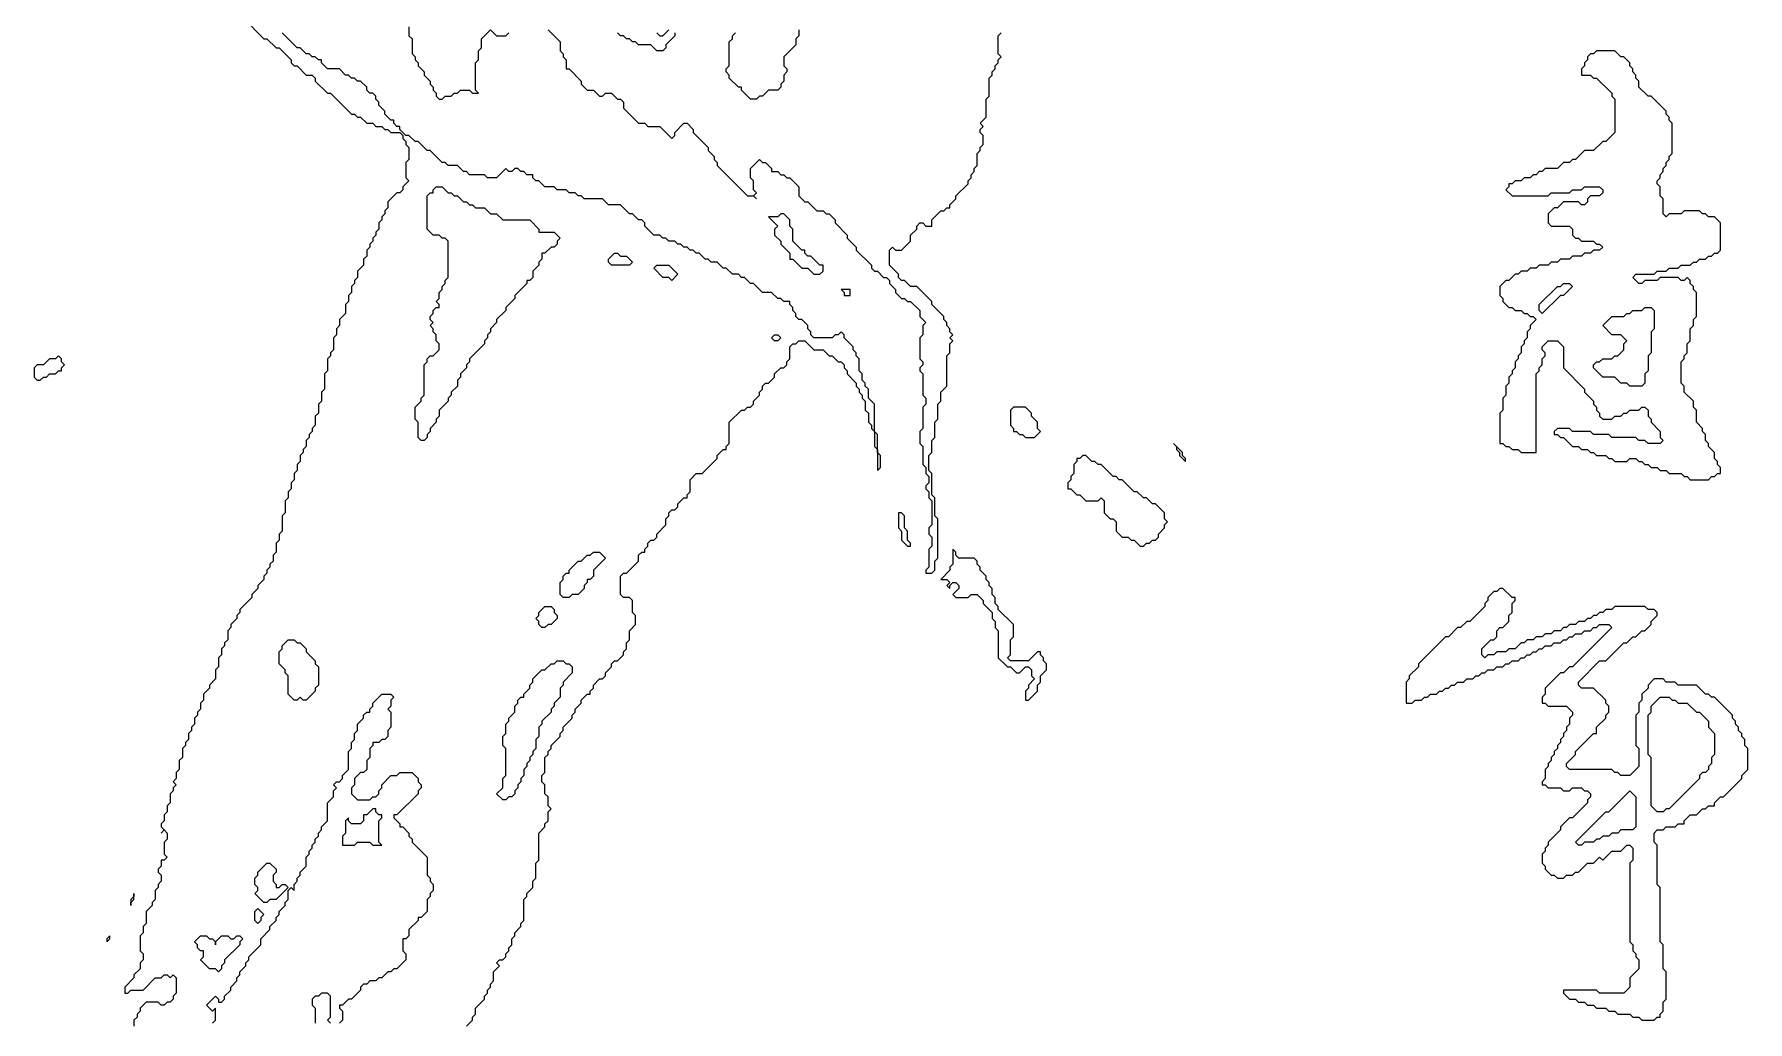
# Model space of a CAD drawing. Header units: millimetres. Extents: x 10 to 500, y 6 to 500.
# Drawn here: x 203.5 to 487, y 176.8 to 340.2 of the extents above; entities that cross this region are included whole.
import ezdxf

# ---------------------------------------------------------------- set-up
doc = ezdxf.new("R2010")
doc.units = ezdxf.units.MM

msp = doc.modelspace()

# ---------------------------------------------------------------- linework, layer by layer
for points in [[(238, 343), (241.5, 339.5), (242, 339.5), (243.5, 338), (244, 338), (246, 336), (246, 335.5), (246.5, 335), (247, 335), (248.5, 333.5), (249.5, 333.5), (250, 333), (250, 332.5), (252, 330.5), (252.5, 330.5), (256, 327), (256.5, 327), (257, 326.5), (257.5, 326.5), (258.5, 325.5), (259.5, 325.5), (260, 325), (261, 325), (261.5, 324.5), (262, 324.5), (262.5, 324), (264, 324), (264.5, 323.5), (264.5, 323), (265, 322.5), (265, 322), (265.5, 321.5), (265.5, 319.5), (265, 319), (265, 316.5), (265.5, 316), (264.5, 315), (264.5, 314.5), (264, 314), (263.5, 314), (262, 312.5), (262, 311.5), (261.5, 311), (261.5, 310.5), (261, 310), (261, 309.5), (260.5, 309), (260.5, 308), (260, 307.5), (260, 307), (259.5, 306.5), (259.5, 306), (259, 305.5), (259, 305), (258.5, 304.5), (258.5, 303.5), (258, 303), (258, 302), (257, 301), (257, 300), (256.5, 299.5), (256.5, 299), (256, 298.5), (256, 297.5), (255.5, 297), (255.5, 296), (255, 295.5), (255, 294), (254, 293), (254, 292), (253.5, 291.5), (253.5, 290.5), (253, 290), (253, 288), (252.5, 287.5), (252.5, 287), (252, 286.5), (252, 284.5), (251.5, 284), (251.5, 281.5), (251, 281), (251, 279.5), (250.5, 279), (250.5, 277.5), (250, 277), (250, 275.5), (249.5, 275), (249.5, 274.5), (249, 274), (249, 273.5), (248.5, 273), (248.5, 272), (248, 271.5), (248, 271), (247.5, 270.5), (247.5, 269.5), (247, 269), (247, 268), (246.5, 267.5), (246.5, 266.5), (246, 266), (246, 265), (245.5, 264.5), (245.5, 263.5), (245, 263), (245, 261), (244.5, 260.5), (244.5, 258), (244, 257.5), (244, 256.5), (243.5, 256), (243.5, 254.5), (243, 254), (243, 253), (242.5, 252.5), (242.5, 252), (242, 251.5), (242, 251), (241.5, 250.5), (241.5, 250), (240.5, 249), (240.5, 248.5), (239.5, 247.5), (239.5, 247), (237.5, 245), (237.5, 244.5), (237, 244), (237, 243.5), (236, 242.5), (236, 242), (235.5, 241.5), (235.5, 240), (235, 239.5), (235, 239), (234.5, 238.5), (234.5, 237.5), (234, 237), (234, 235.5), (233.5, 235), (233.5, 233.5), (232.5, 232.5), (232.5, 232), (231.5, 231), (231.5, 230), (231, 229.5), (231, 228.5), (230.5, 228), (230.5, 227.5), (230, 227), (230, 226), (229.5, 225.5), (229.5, 225), (229, 224.5), (229, 223.5), (228.5, 223), (228.5, 222.5), (228, 222), (228, 220.5), (227.5, 220), (227.5, 218.5), (227, 218), (227, 217), (226.5, 216.5), (227, 216), (226.5, 215.5), (226.5, 215), (226, 214.5), (226, 213), (225.5, 212.5), (225.5, 211.5), (225, 211), (225, 210), (224.5, 209.5), (224.5, 209), (225, 208.5), (224.5, 208), (225, 208.5), (225.5, 208), (225.5, 207), (225, 206.5), (225, 204.5), (225.5, 204), (225, 203.5), (224.5, 203.5), (224.5, 202.5), (224, 202), (224, 201.5), (224.5, 201), (224.5, 200), (224, 199.5), (224, 199), (223.5, 198.5), (223.5, 197), (223, 196.5), (223, 196), (222, 195), (222, 193), (221.5, 192.5), (221.5, 191.5), (221, 191), (221, 188.5), (221.5, 188), (221.5, 187), (221, 186.5), (221, 185.5), (220, 184.5), (220, 184), (218.5, 182.5), (218.5, 181.5), (219, 181.5), (219.5, 182), (221.5, 182), (223.5, 184), (224.5, 184), (225, 184.5), (225.5, 184.5), (226, 184), (226.5, 184.5), (227, 184), (227, 181.5), (226.5, 181), (226.5, 180.5), (226, 180), (225.5, 180), (225, 179.5), (224.5, 179.5), (224, 180), (222, 180), (221, 179), (221, 178.5), (220.5, 178), (220.5, 177.5), (220, 177), (220, 176)], [(275, 176), (276, 177), (276, 177.5), (276.5, 178), (276.5, 179), (278, 180.5), (278, 181), (278.5, 181.5), (278.5, 182), (279, 182.5), (279, 183), (279.5, 183.5), (279.5, 185), (280.5, 186), (280, 186.5), (280.5, 187), (281, 187), (281.5, 187.5), (281.5, 188), (282, 188.5), (282, 189), (282.5, 189.5), (282.5, 190.5), (283, 191), (283, 191.5), (284, 192.5), (284, 193), (284.5, 193.5), (284.5, 197), (285, 197.5), (285, 198), (286, 199), (286, 200), (286.5, 200.5), (286.5, 203), (287, 203.5), (287, 208), (288, 209), (288, 209.5), (288.5, 210), (288.5, 211.5), (289, 212), (288.5, 212.5), (288.5, 214), (288, 214.5), (288, 216), (287.5, 216.5), (287.5, 217.5), (288, 218), (288, 220.5), (288.5, 221), (288.5, 221.5), (289, 222), (289, 222.5), (290.5, 224), (290.5, 224.5), (291, 225), (291, 225.5), (292.5, 227), (292.5, 227.5), (293, 228), (293, 228.5), (294, 229.5), (294, 230), (295, 231), (295.5, 231), (295.5, 231.5), (296, 232), (296, 232.5), (297, 233.5), (297.5, 233.5), (298, 234), (298, 234.5), (299, 235.5), (299, 236), (299.5, 236.5), (300, 236.5), (301, 237.5), (301, 238), (301.5, 238.5), (301.5, 239.5), (302, 240), (302, 241.5), (303, 242.5), (303, 244), (302.5, 244.5), (302.5, 246.5), (302, 247), (301, 247), (300.5, 247.5), (300.5, 250.5), (301, 251), (301.5, 251), (303.5, 253), (303.5, 254), (304, 254.5), (304.5, 254.5), (304.5, 255), (305, 255.5), (305, 256), (305.5, 256.5), (306, 256.5), (306.5, 257), (306.5, 257.5), (308, 259), (308, 260), (308.5, 260.5), (308.5, 261), (309, 261.5), (309.5, 261.5), (310, 262), (310, 262.5), (311, 263.5), (311.5, 263.5), (311.5, 264), (312, 264.5), (312, 266.5), (313, 267.5), (314, 267.5), (316.5, 270), (316.5, 270.5), (317.5, 271.5), (318, 271.5), (318, 272), (318.5, 272.5), (318.5, 276), (320.5, 278), (321, 278), (321.5, 278.5), (322, 278.5), (322.5, 279), (322.5, 279.5), (323.5, 280.5), (323.5, 281), (324, 281.5), (324, 282), (324.5, 282.5), (325, 282.5), (326, 283.5), (326, 284), (327, 285), (327.5, 285), (328, 285.5), (328, 286), (328.5, 286.5), (328.5, 288.5), (329, 289), (329.5, 289), (330, 289.5), (331, 289.5), (332.5, 288), (334, 288), (335, 287), (335.5, 287), (336.5, 286), (337, 286), (337.5, 285.5), (337.5, 285), (338, 284.5), (338, 284), (339.5, 282.5), (339.5, 282), (340, 281.5), (340, 281), (340.5, 280.5), (340.5, 280), (341, 279.5), (341, 278), (341.5, 277.5), (341.5, 276), (342, 275.5), (342, 275), (342.5, 274.5), (342.5, 272), (343, 271.5), (343, 268), (343.5, 268.5), (343.5, 270.5), (343, 271), (343, 274), (342.5, 274.5), (342.5, 279), (341.5, 280), (341.5, 281.5), (341, 282), (341, 282.5), (340.5, 283), (340.5, 284), (340, 284.5), (340, 286.5), (339.5, 287), (339.5, 287.5), (339, 288), (339, 288.5), (337.5, 290), (337.5, 290.5), (337, 291), (336.5, 290.5), (336, 290.5), (335.5, 290), (332.5, 290), (332, 290.5), (332, 291), (331.5, 291.5), (331.5, 292), (330.5, 293), (330, 293), (329.5, 293.5), (329.5, 294), (329, 294.5), (329, 295), (328.5, 295.5), (328.5, 296), (327.5, 296), (327, 296.5), (326.5, 296.5), (325.5, 297.5), (324, 297.5), (322.5, 299), (322, 299), (321, 300), (320.5, 300), (320, 300.5), (319, 300.5), (318, 301.5), (317.5, 301.5), (316.5, 302.5), (315.5, 302.5), (315, 303), (314.5, 303), (313.5, 304), (313, 304), (312.5, 304.5), (312, 304.5), (311.5, 305), (311, 305), (310.5, 305.5), (310, 305.5), (309.5, 306), (308.5, 306), (308, 306.5), (307.5, 306.5), (307, 307), (306, 307), (304.5, 308.5), (304.5, 309), (304, 309.5), (303.5, 309.5), (302.5, 310.5), (302, 310.5), (300.5, 312), (298.5, 312), (297.5, 313), (294.5, 313), (294, 313.5), (293.5, 313.5), (293, 314), (292, 314), (291.5, 314.5), (290, 314.5), (289.5, 315), (288, 315), (287, 316), (286.5, 316), (286, 316.5), (286, 317), (285, 317), (284.5, 317.5), (284, 317.5), (283.5, 318), (283, 318), (282.5, 317.5), (282, 317.5), (281.5, 318), (280, 316.5), (278.5, 316.5), (278, 317), (275.5, 317), (275, 317.5), (274.5, 317.5), (273.5, 318.5), (272, 318.5), (271.5, 319), (271, 319), (269, 321), (268.5, 321), (267, 322.5), (266.5, 322.5), (265.5, 323.5), (265, 323.5), (264, 324.5), (264, 325), (263.5, 325), (263, 325.5), (263, 326), (262.5, 326), (261.5, 327), (261.5, 327.5), (260.5, 328.5), (260.5, 329), (260, 329.5), (260, 330), (259.5, 330.5), (259, 330.5), (258.5, 331), (258.5, 331.5), (257.5, 332.5), (257, 332.5), (256.5, 333), (256, 333), (255.5, 333.5), (255, 333.5), (254, 334.5), (252, 334.5), (251, 335.5), (251, 336), (250.5, 336), (250, 336.5), (249.5, 336.5), (249, 337), (248.5, 337), (247.5, 338), (247, 338), (244.5, 340.5)], [(265.5, 341.5), (265.5, 340), (266, 339.5), (266, 337), (266.5, 336.5), (266.5, 336), (267, 335.5), (267, 335), (268, 334), (268, 333.5), (269, 332.5), (269, 332), (269.5, 331.5), (269.5, 331), (270, 330.5), (270, 330), (270.5, 329.5), (271, 329.5), (271.5, 330), (272.5, 330), (273, 330.5), (273.5, 330.5), (274, 331), (275.5, 331), (276, 330.5), (277, 330.5), (276.5, 331), (276.5, 335.5), (277, 336), (277, 337.5), (277.5, 338), (277.5, 339.5), (279, 341), (280, 340), (281.5, 340), (282, 340.5)], [(288.5, 341), (290.5, 339), (290.5, 337.5), (291, 337), (291, 336.5), (291.5, 336), (291.5, 334.5), (292, 334.5), (294, 332.5), (294, 332), (295, 331), (296, 331), (297, 330), (297.5, 330), (298, 330.5), (299, 330.5), (300, 329.5), (300.5, 329.5), (301, 329), (301, 328), (303.5, 325.5), (304.5, 325.5), (305, 325), (307, 325), (309, 323), (309.5, 323.5), (309.5, 324), (311, 325.5), (311.5, 325.5), (312.5, 324.5), (312.5, 324), (315, 321.5), (315, 321), (316, 320), (316, 319.5), (316.5, 319), (316.5, 318.5), (321.5, 313.5), (322.5, 313.5), (323, 313), (322.5, 313.5), (323, 314), (322.5, 314.5), (322.5, 316), (322, 316.5), (322, 318), (323.5, 319.5), (324, 319), (324.5, 319), (325.5, 318), (325.5, 317.5), (326.5, 317.5), (327, 317), (327.5, 317), (328, 316.5), (328.5, 316.5), (330, 315), (330, 313.5), (331, 312.5), (331.5, 312.5), (333, 311), (334, 311), (334.5, 310.5), (335, 310.5), (336, 309.5), (336, 309), (338, 307), (338, 306.5), (339.5, 305), (339.5, 304.5), (342, 302), (342, 301.5), (342.5, 301), (343, 301), (344, 300), (344.5, 300), (345, 299.5), (345, 299), (346, 298), (346, 297.5), (347, 296.5), (347.5, 296.5), (348, 296), (348.5, 296), (350, 294.5), (350, 293.5), (351, 292.5), (350.5, 292), (350.5, 290.5), (350, 290), (350, 286.5), (350.5, 286), (350.5, 285.5), (350, 285), (350, 284.5), (350.5, 284), (350.5, 280.5), (351, 280), (351, 279), (350.5, 278.5), (350.5, 275), (350, 274.5), (350, 272.5), (350.5, 272), (350.5, 269), (351, 268.5), (351, 267.5), (351.5, 267), (351.5, 266), (351, 265.5), (351, 265), (351.5, 264.5), (351.5, 263.5), (352, 263), (352, 259), (351.5, 258.5), (351.5, 257.5), (352, 257), (352, 255.5), (351.5, 255), (351.5, 252), (351, 251.5), (351, 251), (352, 251), (352.5, 251.5), (352.5, 253), (353, 253.5), (353, 260), (352.5, 260.5), (352.5, 263.5), (352, 264), (352, 267.5), (351.5, 268), (351.5, 270.5), (352, 271), (352, 273), (352.5, 273.5), (352.5, 276), (353, 276.5), (353, 279), (353.5, 279.5), (353.5, 281), (354.5, 282), (354.5, 287), (355, 287.5), (355, 289), (355.5, 289.5), (355, 290), (355.5, 290.5), (355, 291), (355, 291.5), (354.5, 292), (354.5, 292.5), (354, 293), (354, 293.5), (352, 295.5), (352, 296), (349.5, 298.5), (348.5, 298.5), (347.5, 299.5), (347, 299.5), (346.5, 300), (346.5, 300.5), (345, 302), (345, 304.5), (345.5, 305), (346, 304.5), (347, 304.5), (348.5, 306), (348.5, 307), (349.5, 308), (349.5, 308.5), (350, 309), (350.5, 309), (351, 308.5), (352, 308.5), (352, 309.5), (353.5, 311), (354, 311), (354.5, 311.5), (355, 311.5), (355, 312), (356, 313), (356, 313.5), (358, 315.5), (358, 316), (358.5, 316.5), (358.5, 317), (359, 317.5), (359, 318), (359.5, 318.5), (359.5, 320.5), (360, 321), (360, 321.5), (360.5, 322), (360.5, 323.5), (360, 324), (360, 324.5), (360.5, 325), (360, 325.5), (361, 326.5), (361, 329.5), (361.5, 330), (361.5, 333), (362, 333.5), (362, 334), (362.5, 334.5), (362.5, 335), (363, 335.5), (363, 336), (363.5, 336.5), (363, 337), (363, 340), (363.5, 340.5)], [(309.5, 340.5), (309.5, 340), (308, 338.5), (308, 338), (307.5, 337.5), (306.5, 337.5), (305.5, 338.5), (303.5, 338.5), (303, 339), (302.5, 339), (302, 339.5), (301.5, 339.5), (301, 340), (300.5, 340), (300, 340.5)], [(306.5, 340.5), (307, 340), (307.5, 340), (308.5, 341)], [(330, 341), (330, 340), (329.5, 339.5), (329.5, 338.5), (327.5, 336.5), (327.5, 335), (328, 334.5), (328, 334), (327.5, 333.5), (327.5, 332.5), (327, 332), (327, 331.5), (326.5, 331), (325, 331), (324, 330), (323.5, 330), (323, 329.5), (322, 329.5), (320.5, 331), (320.5, 331.5), (320, 331.5), (318.5, 333), (318.5, 333.5), (318, 334), (318, 334.5), (318.5, 335), (318.5, 339), (319, 339.5), (319, 340), (319.5, 340.5)], [(233, 176.5), (233.5, 177), (233.5, 179), (233, 178.5), (232, 179.5), (233.5, 181), (234, 180.5), (234, 180), (234.5, 180), (235, 180.5), (235, 181), (236, 182), (236, 182.5), (237, 183.5), (237, 184), (237.5, 184.5), (237.5, 185), (238.5, 186), (238.5, 186.5), (239, 187), (239, 187.5), (241, 189.5), (241, 190.5), (242.5, 192), (242.5, 192.5), (243.5, 193.5), (243.5, 194), (244, 194.5), (244, 195), (245, 196), (245, 196.5), (245.5, 197), (245.5, 198.5), (246, 199), (246.5, 198.5), (246.5, 199.5), (247, 200), (247, 200.5), (247.5, 201), (247.5, 201.5), (248.5, 202.5), (248.5, 204), (249, 204.5), (249, 205), (249.5, 205.5), (249.5, 206), (250, 206.5), (250, 207), (250.5, 207.5), (250.5, 208), (251, 208.5), (251, 209), (252, 210), (252, 213), (253, 214), (253, 215), (253.5, 215.5), (253, 216), (253.5, 216.5), (254, 216.5), (254.5, 217), (254.5, 217.5), (255.5, 218.5), (255.5, 221.5), (256, 222), (256, 223), (256.5, 223.5), (256.5, 224.5), (257, 225), (257, 226), (258, 227), (258, 227.5), (258.5, 228), (259, 228), (259, 228.5), (259.5, 229), (259.5, 229.5), (261, 231), (262.5, 231), (263, 230.5), (262.5, 230), (262.5, 229), (262, 228.5), (262.5, 228), (262.5, 225.5), (262, 225), (262, 224), (261.5, 223.5), (261, 223.5), (260.5, 223), (259.5, 223), (259.5, 222.5), (259, 222), (259, 220.5), (258.5, 220), (258.5, 218.5), (258, 218), (257.5, 218), (256.5, 217), (256.5, 216), (256, 215.5), (256, 214.5), (257, 213.5), (259, 213.5), (259.5, 214), (260, 214), (260.5, 214.5), (260.5, 215), (261, 215.5), (261, 216), (262.5, 217.5), (263.5, 217.5), (264, 218), (266, 218), (267, 217), (267, 216.5), (267.5, 216), (267.5, 215.5), (267, 215), (267, 214.5), (263.5, 211), (263, 211), (263, 210.5), (264, 209.5), (264, 209), (264.5, 209), (265.5, 208), (265.5, 207.5), (266, 207), (266, 206.5), (268.5, 204), (268.5, 201), (269, 200.5), (269, 200), (269.5, 199.5), (269.5, 198.5), (269, 198), (269, 197.5), (268.5, 197), (268.5, 195), (267.5, 194), (267, 194), (267, 193.5), (265.5, 192), (265.5, 191), (265, 190.5), (264.5, 190.5), (264.5, 188.5), (265, 188), (265, 187), (263.5, 185.5), (263, 185.5), (262.5, 185), (262, 185), (261, 184), (260.5, 184), (260, 183.5), (259, 183.5), (258.5, 183), (258, 183), (257.5, 182.5), (257.5, 182), (256, 180.5), (255.5, 180.5), (254.5, 179.5), (254, 179.5), (254, 179), (254.5, 178.5), (254.5, 177), (254, 176.5)], [(252.5, 176.5), (252, 177), (252.5, 177.5), (252.5, 181), (252, 181.5), (251, 181.5), (250.5, 181), (250, 181), (249.5, 180.5), (249.5, 179.5), (250, 179), (250, 176.5)]]:
    msp.add_lwpolyline(points)
for points in [[(462, 337.5), (461.5, 337), (461, 337), (460.5, 336.5), (460.5, 336), (460, 335.5), (460, 335), (459.5, 334.5), (459.5, 333.5), (461, 333.5), (461.5, 333), (462, 333), (464.5, 330.5), (464.5, 330), (465, 329.5), (465, 324), (463.5, 322.5), (463, 322.5), (461.5, 321), (460, 321), (458.5, 319.5), (458, 319.5), (457.5, 319), (456.5, 319), (455.5, 318), (453.5, 318), (453, 317.5), (452.5, 317.5), (452, 317), (451.5, 317), (451, 316.5), (450, 316.5), (449.5, 316), (448.5, 316), (448, 315.5), (447.5, 315.5), (447.5, 315), (447, 314.5), (448, 313.5), (454, 313.5), (454.5, 314), (457.5, 314), (458, 314.5), (459.5, 314.5), (460, 315), (462.5, 315), (463, 314.5), (463, 314), (462.5, 313.5), (461, 313.5), (460.5, 313), (460.5, 312.5), (460, 312), (459.5, 312), (459, 312.5), (456.5, 312.5), (455.5, 311.5), (455, 311.5), (454, 310.5), (454, 309), (454.5, 308.5), (457.5, 308.5), (458, 308), (458, 307), (458.5, 306.5), (459, 306.5), (459.5, 306), (461.5, 306), (462, 305.5), (462.5, 305.5), (463, 305), (462.5, 304.5), (461.5, 304.5), (461, 304), (460, 304), (459.5, 303.5), (458, 303.5), (457.5, 303), (456, 303), (455.5, 302.5), (454.5, 302.5), (454, 302), (452.5, 302), (452, 301.5), (451, 301.5), (450.5, 301), (449.5, 301), (449, 300.5), (448.5, 300.5), (447.5, 299.5), (447, 299.5), (446, 298.5), (446, 297), (446.5, 296.5), (446.5, 296), (447.5, 295), (448, 295), (448.5, 294.5), (449.5, 294.5), (450, 294), (450.5, 294), (451, 293.5), (451.5, 293.5), (452, 293), (451, 292), (451, 291.5), (450.5, 291), (450.5, 290), (450, 289.5), (450, 289), (449.5, 288.5), (449.5, 287.5), (449, 287), (449, 286.5), (448.5, 286), (448.5, 285), (448, 284.5), (448, 284), (447.5, 283.5), (447.5, 282.5), (447, 282), (447, 280.5), (446.5, 280), (446.5, 278), (446, 277.5), (446, 272.5), (446.5, 272.5), (447, 272), (447.5, 272), (448, 271.5), (449, 271.5), (449.5, 271), (452, 271), (452, 284), (452.5, 284.5), (452.5, 285), (453, 285.5), (453, 286.5), (453.5, 287), (453.5, 287.5), (453, 288), (453, 288.5), (454, 289.5), (455.5, 289.5), (456.5, 288.5), (456.5, 285), (460, 281.5), (460, 281), (461.5, 279.5), (461.5, 279), (462, 278.5), (462, 278), (462.5, 277.5), (462.5, 277), (463, 276.5), (464.5, 276.5), (465, 277), (466, 277), (466.5, 277.5), (467, 277.5), (467.5, 278), (469, 278), (469.5, 278.5), (470, 278.5), (470.5, 278), (470.5, 277), (471, 276.5), (471, 276), (472.5, 274.5), (472.5, 273.5), (473, 273), (472.5, 272.5), (470.5, 272.5), (470, 273), (469, 273), (468.5, 273.5), (464.5, 273.5), (464, 274), (461.5, 274), (461, 274.5), (458, 274.5), (457.5, 275), (455.5, 275), (455, 274.5), (455, 274), (455.5, 274), (456, 273.5), (456.5, 273.5), (458, 272), (459, 272), (459.5, 271.5), (460.5, 271.5), (461, 271), (461.5, 271), (462, 270.5), (463.5, 270.5), (464, 270), (464.5, 270), (465, 269.5), (467, 269.5), (467.5, 270), (468.5, 270), (469, 269.5), (469.5, 269.5), (470, 269), (470.5, 269), (471, 268.5), (472, 268.5), (472.5, 268), (473.5, 268), (474, 267.5), (476, 267.5), (476.5, 267), (477, 267), (477.5, 266.5), (480.5, 266.5), (481, 267), (481.5, 267), (482, 267.5), (482.5, 267.5), (482.5, 268.5), (482, 269), (482, 269.5), (481.5, 270), (481.5, 271), (480.5, 272), (480.5, 272.5), (480, 273), (480, 274), (479.5, 274.5), (479.5, 275), (478.5, 276), (478.5, 278), (478, 278.5), (478, 279.5), (476.5, 281), (476.5, 282), (476, 282.5), (476, 286), (476.5, 286.5), (476.5, 287), (477, 287.5), (477, 289), (477.5, 289.5), (477.5, 291.5), (478, 292), (478, 293), (478.5, 293.5), (478.5, 297.5), (478, 298), (478, 298.5), (477.5, 299), (477.5, 299.5), (477, 300), (476.5, 299.5), (476, 299.5), (475.5, 300), (472.5, 300), (472, 299.5), (470, 299.5), (469.5, 299), (469, 299), (468, 300), (468.5, 300.5), (471.5, 300.5), (472, 301), (473.5, 301), (474, 301.5), (475.5, 301.5), (476, 302), (477.5, 302), (478, 302.5), (478.5, 302.5), (479, 303), (480, 303), (480.5, 303.5), (481, 303.5), (481.5, 304), (482, 304), (482.5, 304.5), (482.5, 309), (481.5, 310), (480.5, 310), (480, 310.5), (479.5, 310.5), (479, 311), (476.5, 311), (476, 310.5), (474, 310.5), (473.5, 310), (473, 310.5), (473, 313), (472.5, 313.5), (472.5, 315), (472, 315.5), (472, 316), (472.5, 316.5), (472.5, 317), (473, 317.5), (473, 318), (473.5, 318.5), (473.5, 319), (474, 319.5), (474, 320), (474.5, 320.5), (474.5, 325.5), (474, 326), (474, 326.5), (473.5, 327), (473.5, 327.5), (471, 330), (470.5, 330), (469, 331.5), (469, 332.5), (468.5, 333), (468.5, 333.5), (468, 334), (468, 334.5), (467.5, 335), (467.5, 335.5), (466.5, 336.5), (466, 336.5), (465, 337.5)], [(269.5, 314.5), (270, 315), (271, 315), (272, 314), (272.5, 314), (273, 313.5), (273.5, 313.5), (274.5, 312.5), (275, 312.5), (275.5, 312), (276, 312), (276.5, 311.5), (278, 311.5), (279, 310.5), (280, 310.5), (281, 309.5), (285.5, 309.5), (287, 308), (287, 307.5), (289.5, 307.5), (290.5, 306.5), (290, 306), (290, 305.5), (289.5, 305), (289, 305), (288, 304), (287.5, 304), (287.5, 303), (287, 302.5), (287, 302), (286, 301), (286, 300), (285.5, 299.5), (285, 299.5), (285, 299), (283, 297), (283, 296.5), (281.5, 295), (281.5, 294.5), (280, 293), (280, 292.5), (279, 291.5), (279, 291), (278.5, 290.5), (278.5, 290), (278, 289.5), (278, 289), (275.5, 286.5), (275.5, 286), (275, 285.5), (275, 285), (274, 284), (274, 283.5), (273.5, 283), (273.5, 282), (272.5, 281), (272.5, 280.5), (272, 280), (272, 279.5), (270.5, 278), (270.5, 277), (270, 276.5), (270, 276), (269, 275), (269, 274.5), (268.5, 274), (268.5, 273.5), (268, 273), (267.5, 273), (267, 273.5), (267, 276), (266.5, 276.5), (266.5, 278.5), (267.5, 279.5), (267.5, 280), (268, 280.5), (268, 285.5), (268.5, 286), (268.5, 286.5), (269, 287), (269.5, 287), (270.5, 288), (270.5, 289), (270, 289.5), (270, 290.5), (269.5, 291), (269.5, 291.5), (269, 292), (269.5, 292.5), (269, 293), (269, 293.5), (269.5, 294), (269.5, 294.5), (270, 295), (270.5, 295), (270.5, 295.5), (270, 296), (270.5, 296.5), (270.5, 297.5), (271, 298), (271, 298.5), (271.5, 299), (271.5, 299.5), (272, 300), (272, 306), (271.5, 306.5), (271, 306.5), (270.5, 307), (269.5, 307), (268.5, 308), (268.5, 313.5), (269, 314), (269.5, 314)], [(327, 310.5), (326.5, 310), (325, 310), (326.5, 308.5), (326, 308), (326, 307), (327, 306), (327, 305.5), (328.5, 304), (328.5, 303), (329, 303), (330.5, 301.5), (331.5, 301.5), (332.5, 300.5), (333.5, 300.5), (334, 301), (334, 302), (333.5, 302), (332, 303.5), (331.5, 303.5), (331, 304), (331, 304.5), (330.5, 304.5), (329, 306), (329, 308), (328.5, 308.5), (328.5, 309.5), (327.5, 310.5)], [(299.5, 304), (300, 304), (300.5, 303.5), (301.5, 303.5), (302.5, 302.5), (302, 302), (299, 302), (298.5, 302.5), (298.5, 303)], [(306, 301.5), (306.5, 302), (308.5, 302), (310, 300.5), (309, 299.5), (308.5, 300), (307.5, 300)], [(337, 298), (337.5, 297.5), (337.5, 297), (338.5, 297), (338.5, 298)], [(456, 298.5), (456.5, 299), (457.5, 299), (458, 298.5), (456.5, 297), (456, 297), (453, 294), (452.5, 294.5), (452.5, 295.5), (455.5, 298.5)], [(469.5, 294.5), (470, 295), (471, 295), (471.5, 294.5), (471.5, 291.5), (471, 291), (471, 287.5), (470.5, 287), (470.5, 284.5), (470, 284), (470, 282.5), (469.5, 282), (467.5, 282), (467, 282.5), (466, 282.5), (465, 283.5), (463, 283.5), (461.5, 285), (461.5, 285.5), (462, 286), (462.5, 286), (463, 286.5), (464.5, 286.5), (465, 287), (465.5, 287), (466.5, 288), (466.5, 289), (467, 289.5), (466, 290.5), (464.5, 290.5), (463, 292), (464.5, 293.5), (466.5, 293.5), (467, 294), (467.5, 294), (468, 294.5)], [(325.5, 290), (326, 290.5), (326.5, 290.5), (327, 290), (326.5, 289.5), (326, 289.5)], [(207.5, 287), (207, 286.5), (206, 286.5), (205, 285.5), (204, 285.5), (203.5, 285), (203.5, 283.5), (204, 283), (204.5, 283), (205, 283.5), (205.5, 283.5), (206, 284), (207, 284), (207.5, 284.5), (208, 284.5), (208, 285), (208.5, 285.5), (208, 286), (208, 286.5)], [(365.5, 278.5), (365, 278), (365, 275.5), (365.5, 275), (365.5, 274.5), (366, 274.5), (366.5, 274), (367, 274), (367.5, 273.5), (369, 273.5), (370, 274.5), (369.5, 275), (369.5, 276), (368.5, 277), (368.5, 277.5), (367.5, 278.5)], [(392, 272.5), (392.5, 272), (392.5, 271.5), (393, 271), (393, 270.5), (394, 269.5), (394, 270), (393.5, 270.5), (393.5, 271)], [(377, 270.5), (376.5, 270), (376, 270), (376, 269.5), (375.5, 269), (375.5, 267.5), (375, 267), (375, 266.5), (374.5, 266), (374.5, 265), (375, 265), (376, 264), (376.5, 264), (377.5, 263), (379.5, 263), (380, 263.5), (380.5, 263), (380.5, 261), (381.5, 260), (382, 260), (382.5, 259.5), (382.5, 258), (383.5, 257), (384.5, 257), (385, 256.5), (385.5, 256.5), (386.5, 255.5), (387, 255.5), (387.5, 256), (388, 256), (388.5, 256.5), (389, 256.5), (389.5, 257), (389.5, 257.5), (390.5, 258.5), (390.5, 259), (391, 259.5), (390.5, 260), (390.5, 261), (389, 262.5), (388.5, 262.5), (387.5, 263.5), (387, 263.5), (386, 264.5), (385.5, 264.5), (383.5, 266.5), (383, 266.5), (382.5, 267), (382, 267), (380, 269), (379.5, 269), (379, 269.5), (378.5, 269.5), (377.5, 270.5)], [(346.5, 261), (346.5, 258.5), (347, 258), (347, 256.5), (348, 255.5), (348.5, 255.5), (348.5, 256), (348, 256.5), (348, 258), (347.5, 258.5), (347.5, 260.5), (347, 261)], [(295.5, 254), (296, 254.5), (297, 254.5), (298, 253.5), (296, 251.5), (296, 250.5), (295.5, 250), (295, 250), (295, 249.5), (294.5, 249), (294.5, 248.5), (293.5, 247.5), (292.5, 247.5), (292, 247), (291, 247), (290.5, 247.5), (290.5, 249.5), (291, 250), (291, 250.5), (291.5, 251), (292, 251), (292, 251.5), (293.5, 253), (294, 253), (295, 254)], [(355.5, 255), (355.5, 252.5), (355, 252), (355, 251.5), (353.5, 250), (354.5, 250), (355, 249.5), (354.5, 249), (355, 248.5), (355, 249), (355.5, 249.5), (356, 249.5), (356.5, 249), (356.5, 248.5), (355.5, 247.5), (356, 247), (358, 247), (358.5, 247.5), (359.5, 247.5), (360.5, 246.5), (360.5, 246), (362, 244.5), (362, 243.5), (362.5, 243), (362.5, 242), (363, 241.5), (363, 237), (364.5, 235.5), (365, 235.5), (366, 234.5), (366.5, 234.5), (367.5, 235.5), (368, 235.5), (368.5, 235), (368.5, 234), (369, 233.5), (368, 232.5), (368, 232), (367.5, 231.5), (367.5, 230), (368, 230), (369.5, 231.5), (369.5, 232.5), (370, 233), (370, 234), (371, 235), (371, 236), (370.5, 236.5), (370.5, 237), (370, 237.5), (370, 238), (369.5, 238), (368, 236.5), (365, 236.5), (364.5, 237), (365, 237.5), (365, 240), (365.5, 240.5), (365.5, 242.5), (363, 245), (363, 245.5), (362.5, 246), (362.5, 247), (362, 247.5), (362, 248.5), (361.5, 249), (361.5, 249.5), (361, 250), (361, 250.5), (360, 251.5), (360, 252), (359.5, 252.5), (359.5, 253), (359, 253.5), (356.5, 253.5), (356, 254), (356, 254.5)], [(446, 248.5), (445.5, 248), (445, 248), (444, 247), (444, 246.5), (443.5, 246), (443.5, 245.5), (441, 243), (440.5, 243), (439.5, 242), (439, 242), (437.5, 240.5), (437, 240.5), (432.5, 236), (432.5, 235.5), (431, 234), (431, 233.5), (430.5, 233), (430.5, 229.5), (431.5, 229.5), (432, 230), (433, 230), (433.5, 230.5), (434, 230.5), (434.5, 231), (435.5, 231), (436, 231.5), (436.5, 231.5), (437, 232), (437.5, 232), (438, 232.5), (438.5, 232.5), (439, 233), (440, 233), (440.5, 233.5), (441.5, 233.5), (442, 234), (442.5, 234), (443, 234.5), (443.5, 234.5), (444, 235), (445, 235), (445.5, 235.5), (446.5, 235.5), (447, 236), (447.5, 236), (448, 236.5), (449, 236.5), (449.5, 237), (450, 237), (450.5, 237.5), (451, 237.5), (451.5, 238), (452, 238), (452.5, 238.5), (453, 238.5), (453.5, 239), (454.5, 239), (455, 239.5), (456, 239.5), (456.5, 240), (457, 240), (457.5, 240.5), (458, 240.5), (458.5, 241), (459.5, 241), (460, 241.5), (461, 241.5), (461.5, 242), (462, 242), (462.5, 242.5), (464, 242.5), (464.5, 242), (458, 235.5), (457.5, 235.5), (456.5, 234.5), (456, 234.5), (453.5, 232), (453.5, 231), (453, 230.5), (453, 229.5), (453.5, 229.5), (454, 229), (457, 229), (458, 228), (458, 227.5), (457.5, 227), (457.5, 226), (457, 225.5), (457, 225), (456.5, 224.5), (456.5, 224), (456, 223.5), (456, 223), (455.5, 222.5), (455.5, 222), (455, 221.5), (455, 221), (454.5, 220.5), (454.5, 220), (454, 219.5), (454, 219), (453.5, 218.5), (453.5, 217), (453, 216.5), (453, 216), (453.5, 216), (454, 215.5), (456, 215.5), (456.5, 215), (457.5, 215), (458, 215.5), (459.5, 215.5), (460, 215), (460.5, 215), (461, 214.5), (461, 214), (460.5, 213.5), (460.5, 213), (458, 210.5), (457.5, 210.5), (456, 209), (456, 208.5), (454, 206.5), (454, 206), (453.5, 205.5), (453.5, 205), (453, 204.5), (453, 203), (453.5, 202.5), (453.5, 202), (454.5, 201), (455, 201), (455.5, 200.5), (456.5, 200.5), (457, 201), (458, 201), (458.5, 201.5), (459, 201.5), (460.5, 203), (461.5, 203), (462.5, 204), (463, 203.5), (464.5, 205), (466, 205), (467, 206), (467.5, 206), (468, 205.5), (468, 203.5), (467.5, 203), (467.5, 190), (468, 189.5), (468, 188.5), (468.5, 188), (468.5, 187.5), (469, 187), (469, 185.5), (467.5, 184), (467.5, 182.5), (466.5, 181.5), (462.5, 181.5), (462, 182), (456.5, 182), (456.5, 181.5), (457.5, 180.5), (458.5, 180.5), (459, 180), (460, 180), (460.5, 179.5), (461.5, 179.5), (462, 179), (463.5, 179), (464, 178.5), (465, 178.5), (465.5, 178), (467.5, 178), (468, 177.5), (469, 177.5), (469.5, 177), (471.5, 177), (472, 177.5), (472.5, 177.5), (472.5, 178), (473, 178.5), (473, 180), (473.5, 180.5), (473.5, 185), (473, 185.5), (473, 189.5), (472.5, 190), (472.5, 199), (472, 199.5), (472, 206), (471.5, 206.5), (471.5, 208), (472, 208.5), (473, 208.5), (473.5, 209), (475, 209), (475.5, 209.5), (476.5, 209.5), (476.5, 210), (477.5, 211), (478.5, 211), (479.5, 212), (480, 212), (480.5, 212.5), (481.5, 212.5), (481.5, 213), (482.5, 214), (483, 214), (486, 217), (486, 217.5), (487, 218.5), (487, 222), (486.5, 222.5), (486.5, 223.5), (486, 224), (486, 224.5), (485.5, 225), (485.5, 225.5), (485, 226), (485, 226.5), (484.5, 227), (484.5, 227.5), (481.5, 230.5), (481, 230.5), (480.5, 231), (480, 231), (478.5, 232.5), (475.5, 232.5), (475, 233), (473.5, 233), (473, 233.5), (471.5, 233.5), (470.5, 232.5), (470.5, 232), (469.5, 231), (469.5, 230), (469, 229.5), (469, 228), (468.5, 227.5), (468.5, 222.5), (469, 222), (469, 219), (467.5, 217.5), (466, 217.5), (465.5, 218), (465, 218), (464.5, 218.5), (457.5, 218.5), (457, 219), (457, 219.5), (458.5, 221), (458.5, 221.5), (461.5, 224.5), (462, 224.5), (462, 225.5), (463.5, 227), (463.5, 227.5), (464, 228), (464, 229), (463.5, 229.5), (463.5, 230), (461.5, 232), (459.5, 232), (459, 232.5), (459, 233), (462.5, 236.5), (463.5, 236.5), (466.5, 239.5), (467, 239.5), (468, 240.5), (468.5, 240.5), (469.5, 241.5), (470, 241.5), (471, 242.5), (471, 243), (472, 244), (472, 244.5), (471.5, 245), (470.5, 245), (470, 245.5), (465, 245.5), (464.5, 245), (463.5, 245), (463, 244.5), (462.5, 244.5), (462, 244), (461.5, 244), (461, 243.5), (460.5, 243.5), (460, 243), (459, 243), (458.5, 242.5), (457.5, 242.5), (457, 242), (456.5, 242), (456, 241.5), (455, 241.5), (454.5, 241), (453.5, 241), (453, 240.5), (452, 240.5), (451.5, 240), (450.5, 240), (450, 239.5), (449.5, 239.5), (448.5, 238.5), (447.5, 238.5), (447, 238), (445.5, 238), (445, 237.5), (444, 237.5), (443.5, 237), (443, 237.5), (443, 238.5), (444.5, 240), (445, 240), (445.5, 240.5), (445.5, 241.5), (446, 242), (446.5, 242), (447.5, 243), (447.5, 244), (448, 244.5), (448, 246), (448.5, 246.5), (448.5, 247), (448, 247), (446.5, 248.5)], [(288, 245.5), (289, 245.5), (289.5, 245), (289.5, 244.5), (290, 244), (290, 243.5), (289, 242.5), (288.5, 242.5), (288, 242), (287.5, 242), (287, 242.5), (287, 243), (286.5, 243.5), (287, 244), (287, 244.5)], [(245.5, 240), (246.5, 240), (247, 239.5), (247.5, 239.5), (248.5, 238.5), (248.5, 238), (250, 236.5), (250, 236), (250.5, 235.5), (250.5, 232.5), (250, 232), (250, 231.5), (248.5, 230), (248, 230), (247.5, 230.5), (247, 230), (246.5, 230), (245.5, 231), (245.5, 234), (245, 234.5), (245, 235), (244, 236), (244, 238), (244.5, 238.5), (244.5, 239)], [(289.5, 236), (290, 236.5), (291, 236.5), (291.5, 236), (292, 236), (292.5, 235.5), (292.5, 234.5), (291, 233), (291, 232.5), (290.5, 232), (290.5, 230.5), (289.5, 229.5), (289.5, 229), (289, 228.5), (289, 228), (287.5, 226.5), (287.5, 226), (287, 225.5), (287, 224), (286.5, 223.5), (286.5, 222), (286, 221.5), (286, 221), (285.5, 220.5), (285.5, 220), (285, 219.5), (285, 219), (284.5, 218.5), (284.5, 217.5), (284, 217), (284, 216.5), (283.5, 216), (283.5, 215.5), (283, 215), (283, 214.5), (282.5, 214), (282, 214), (281.5, 213.5), (281, 213.5), (280, 214.5), (281, 215.5), (281, 217), (281.5, 217.5), (281.5, 222), (281, 222.5), (281, 224), (281.5, 224.5), (281.5, 226), (282, 226.5), (282, 227), (283, 228), (283, 229), (283.5, 229.5), (283.5, 230), (284, 230.5), (284.5, 230.5), (284.5, 231), (285.5, 232), (285.5, 232.5), (286, 233), (286, 233.5), (287.5, 235), (288, 235), (289, 236)], [(472.5, 230.5), (474, 230.5), (474.5, 230), (475, 230), (475.5, 229.5), (477, 229.5), (478.5, 228), (479, 228), (480.5, 226.5), (480.5, 225.5), (481.5, 224.5), (481.5, 221), (481, 220.5), (481, 219.5), (480.5, 219), (480.5, 218.5), (480, 218), (479.5, 218), (479, 217.5), (479, 217), (474, 212), (473.5, 212), (473, 211.5), (472, 211.5), (471, 212.5), (471, 220.5), (470.5, 221), (470.5, 227.5), (471, 228), (471, 229)], [(467.5, 215), (468.5, 214), (468.5, 209), (468, 208.5), (466, 208.5), (465.5, 208), (464.5, 208), (464, 207.5), (463, 207.5), (462.5, 207), (462, 207), (461.5, 206.5), (460, 206.5), (459.5, 206), (459, 206), (458.5, 206.5), (463.5, 211.5), (464, 211.5)], [(259.5, 212), (258.5, 211), (258, 211), (258, 210), (257.5, 209.5), (256, 209.5), (255.5, 210), (255.5, 210.5), (255, 210), (255, 208), (254.5, 207.5), (254.5, 206), (256.5, 206), (257, 206.5), (259, 206.5), (259.5, 206), (261, 206), (260.5, 206.5), (260.5, 210), (261, 210.5), (261, 211), (260.5, 211), (260, 211.5), (260, 212)], [(242, 203), (242.5, 203), (243.5, 202), (243.5, 201.5), (243, 201), (243, 200), (243.5, 199.5), (243.5, 199), (244, 199), (244.5, 199.5), (245, 199.5), (245.5, 199), (243.5, 197), (242.5, 197), (242, 196.5), (241.5, 196.5), (240, 198), (240.5, 198.5), (240.5, 199), (240, 199.5), (240, 200.5), (240.5, 201), (240.5, 201.5)], [(220, 198), (220, 197.5), (219.5, 197), (219.5, 196), (219.5, 196.5), (220, 197)], [(240, 195), (240.5, 195.5), (241.5, 194.5), (241, 194), (241, 193.5), (240.5, 193), (240, 193.5)], [(216, 191), (215.5, 190.5), (215.5, 190), (216, 190.5)], [(231, 191), (232, 191), (232.5, 190.5), (233, 190.5), (233.5, 190), (233.5, 189.5), (233.5, 190), (234.5, 191), (235.5, 191), (236, 190.5), (236.5, 190.5), (237, 191), (237.5, 191), (238, 190.5), (237.5, 190), (237.5, 189.5), (235, 187), (235, 186.5), (234.5, 186), (234.5, 185.5), (234, 185), (233.5, 185.5), (232.5, 185.5), (231, 187), (231.5, 187.5), (231.5, 188.5), (231, 188.5), (230.5, 189), (230.5, 189.5), (230, 190)]]:
    msp.add_lwpolyline(points, close=True)

doc.saveas('drawing.dxf')
